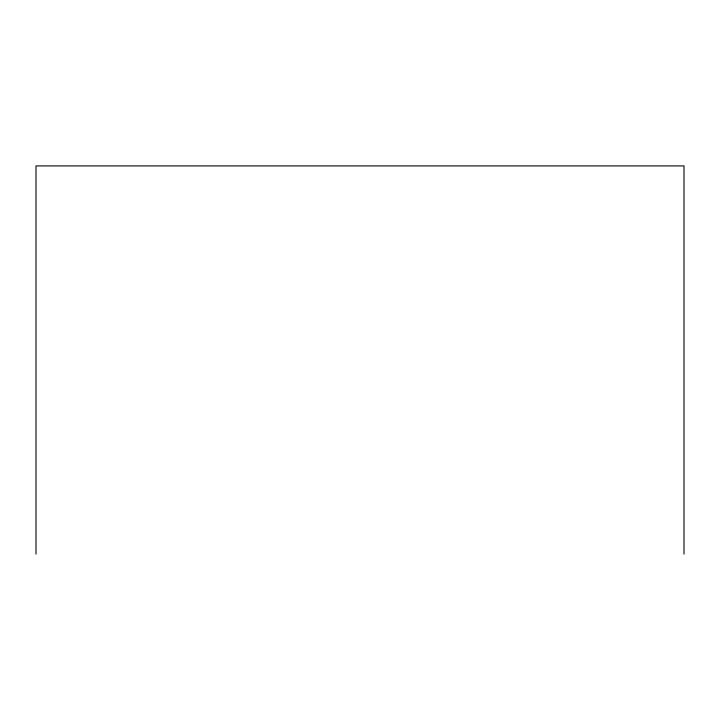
<?xml version="1.0" encoding="UTF-8"?>
<svg xmlns="http://www.w3.org/2000/svg" width="720" height="720" viewBox="0 0 720 720"><rect width="100%" height="100%" fill="white"/><g stroke="black" fill="none" stroke-linecap="round" stroke-linejoin="round"><path stroke-width="1.08" d="M684 554.094L684 165.906L36 165.906L36 554.094"/></g></svg>
